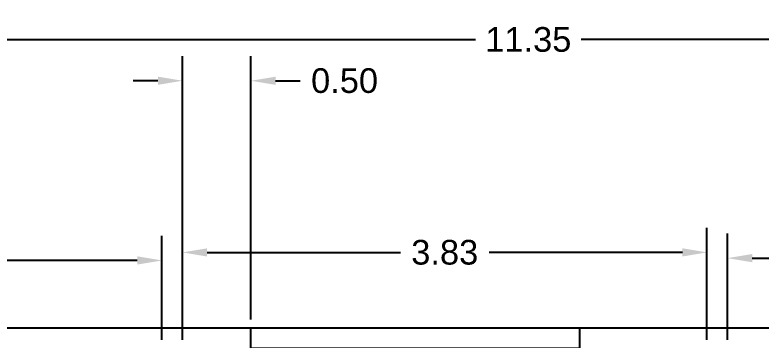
# Model space of a CAD drawing. Header units: metres. Extents: x 10.8 to 63.5, y 9.7 to 22.5.
# Drawn here: x 16.96 to 22.41, y 20.11 to 22.48 of the extents above; entities that cross this region are included whole.
import ezdxf

# ---------------------------------------------------------------- set-up
doc = ezdxf.new("R2010")
doc.units = ezdxf.units.M
doc.header["$MEASUREMENT"] = 0
doc.styles.get("Standard").update_dxf_attribs({"font": 'arial.ttf'})
doc.dimstyles.get("Standard").update_dxf_attribs({"dimtxt": 0.18, "dimasz": 0.18, "dimexe": 0.18, "dimexo": 0.0625, "dimgap": 0.09, "dimtad": 0, "dimtih": 1, "dimtoh": 1, "dimzin": 0, "dimdsep": 46, "dimtxsty": 'Standard', "dimcen": 0.09, "dimadec": 0, "dimazin": 0, "dimtfac": 1, "dimtofl": 0, "dimtmove": 0, "dimatfit": 3, "dimfxl": 1, "dimtolj": 1, "dimtzin": 0, "dimarcsym": 0})

# ---------------------------------------------------------------- blocks, each defined once
blk = doc.blocks.new('*D12')
at = {"color": 0, "lineweight": -2, "transparency": 16777216}
for p, q in [((15.0364, 17.5301), (15.0364, 22.4817)), ((26.3864, 17.5301), (26.3864, 22.4817)), ((15.2164, 22.3017), (20.3255, 22.3017)), ((26.2064, 22.3017), (21.0973, 22.3017))]:
    blk.add_line(p, q, dxfattribs=at)
at = {"color": 0, "transparency": 16777216}
for points in [[(15.2164, 22.3317), (15.2164, 22.2717), (15.0364, 22.3017)], [(26.2064, 22.3317), (26.2064, 22.2717), (26.3864, 22.3017)]]:
    blk.add_solid(points, dxfattribs=at)
at = {"layer": 'Defpoints', "color": 0, "transparency": 16777216}
for p in [(15.0364, 22.3017), (15.0364, 17.4676), (26.3864, 17.4676)]:
    blk.add_point(p, dxfattribs=at)
at = {"color": 0, "transparency": 16777216, "insert": (20.7114, 22.3017), "char_height": 0.18, "attachment_point": 5}
blk.add_mtext('\\A1;11.35', dxfattribs=at)
blk = doc.blocks.new('*D13')
at = {"color": 0, "lineweight": -2, "transparency": 16777216}
for p, q in [((15.0364, 20.0684), (15.0364, 20.8703)), ((18.0364, 20.1101), (18.0364, 20.8703)), ((15.2164, 20.6903), (16.213, 20.6903)), ((17.8564, 20.6903), (16.8598, 20.6903))]:
    blk.add_line(p, q, dxfattribs=at)
at = {"color": 0, "transparency": 16777216}
for points in [[(15.2164, 20.7203), (15.2164, 20.6603), (15.0364, 20.6903)], [(17.8564, 20.7203), (17.8564, 20.6603), (18.0364, 20.6903)]]:
    blk.add_solid(points, dxfattribs=at)
at = {"layer": 'Defpoints', "color": 0, "transparency": 16777216}
for p in [(15.0364, 20.6903), (15.0364, 20.0059), (18.0364, 20.0476)]:
    blk.add_point(p, dxfattribs=at)
at = {"color": 0, "transparency": 16777216, "insert": (16.5364, 20.6903), "char_height": 0.18, "attachment_point": 5}
blk.add_mtext('\\A1;3.00', dxfattribs=at)
blk = doc.blocks.new('*D14')
at = {"color": 0, "lineweight": -2, "transparency": 16777216}
for p, q in [((18.1864, 20.1101), (18.1864, 20.9288)), ((22.0164, 20.1101), (22.0164, 20.9288)), ((18.3664, 20.7488), (19.7777, 20.7488)), ((21.8364, 20.7488), (20.4251, 20.7488))]:
    blk.add_line(p, q, dxfattribs=at)
at = {"color": 0, "transparency": 16777216}
for points in [[(18.3664, 20.7788), (18.3664, 20.7188), (18.1864, 20.7488)], [(21.8364, 20.7788), (21.8364, 20.7188), (22.0164, 20.7488)]]:
    blk.add_solid(points, dxfattribs=at)
at = {"layer": 'Defpoints', "color": 0, "transparency": 16777216}
for p in [(18.1864, 20.7488), (18.1864, 20.0476), (22.0164, 20.0476)]:
    blk.add_point(p, dxfattribs=at)
at = {"color": 0, "transparency": 16777216, "insert": (20.1014, 20.7488), "char_height": 0.18, "attachment_point": 5}
blk.add_mtext('\\A1;3.83', dxfattribs=at)
blk = doc.blocks.new('*D15')
at = {"color": 0, "lineweight": -2, "transparency": 16777216}
for p, q in [((22.1664, 20.1101), (22.1664, 20.887)), ((24.3364, 20.1101), (24.3364, 20.887)), ((22.3464, 20.707), (22.9261, 20.707)), ((24.1564, 20.707), (23.5767, 20.707))]:
    blk.add_line(p, q, dxfattribs=at)
at = {"color": 0, "transparency": 16777216}
for points in [[(22.3464, 20.737), (22.3464, 20.677), (22.1664, 20.707)], [(24.1564, 20.737), (24.1564, 20.677), (24.3364, 20.707)]]:
    blk.add_solid(points, dxfattribs=at)
at = {"layer": 'Defpoints', "color": 0, "transparency": 16777216}
for p in [(24.3364, 20.707), (22.1664, 20.0476), (24.3364, 20.0476)]:
    blk.add_point(p, dxfattribs=at)
at = {"color": 0, "transparency": 16777216, "insert": (23.2514, 20.707), "char_height": 0.18, "attachment_point": 5}
blk.add_mtext('\\A1;2.17', dxfattribs=at)
blk = doc.blocks.new('*D70')
at = {"color": 0, "lineweight": -2, "transparency": 16777216}
for p, q in [((18.1864, 20.2601), (18.1864, 22.1813)), ((18.6864, 20.2601), (18.6864, 22.1813)), ((18.0064, 22.0013), (17.8264, 22.0013)), ((18.8664, 22.0013), (19.0464, 22.0013))]:
    blk.add_line(p, q, dxfattribs=at)
at = {"color": 0, "transparency": 16777216}
for points in [[(18.0064, 22.0313), (18.0064, 21.9713), (18.1864, 22.0013)], [(18.8664, 22.0313), (18.8664, 21.9713), (18.6864, 22.0013)]]:
    blk.add_solid(points, dxfattribs=at)
at = {"layer": 'Defpoints', "color": 0, "transparency": 16777216}
for p in [(18.6864, 22.0013), (18.1864, 20.1976), (18.6864, 20.1976)]:
    blk.add_point(p, dxfattribs=at)
at = {"color": 0, "transparency": 16777216, "insert": (19.3699, 22.0013), "char_height": 0.18, "attachment_point": 5}
blk.add_mtext('\\A1;0.50', dxfattribs=at)

msp = doc.modelspace()

# ---------------------------------------------------------------- linework, layer by layer
msp.add_line((14.8864, 20.1976), (24.4864, 20.1976))
at = {"color": 40, "true_color": 0xf8d731}
msp.add_lwpolyline([(18.6864, 20.1976), (21.0864, 20.1976), (21.0864, 20.0476), (18.6864, 20.0476)], close=True, dxfattribs=at)

# ---------------------------------------------------------------- dimensions: what is measured, and where the dimension line sits
for base, p1, p2, picture, middle in [((15.0364, 22.3017), (26.3864, 17.4676), (15.0364, 17.4676), '*D12', (20.7114, 22.3017)), ((18.6864, 22.0013), (18.1864, 20.1976), (18.6864, 20.1976), '*D70', (19.3699, 22.0013)), ((18.1864, 20.7488), (22.0164, 20.0476), (18.1864, 20.0476), '*D14', (20.1014, 20.7488)), ((15.0364, 20.6903), (18.0364, 20.0476), (15.0364, 20.0059), '*D13', (16.5364, 20.6903)), ((24.3364, 20.707), (22.1664, 20.0476), (24.3364, 20.0476), '*D15', (23.2514, 20.707))]:
    dim = msp.add_linear_dim(base=base, p1=p1, p2=p2, dimstyle='Standard')
    dim.commit()
    dim.dimension.update_dxf_attribs({"geometry": picture, "text_midpoint": middle})

doc.saveas('drawing.dxf')
